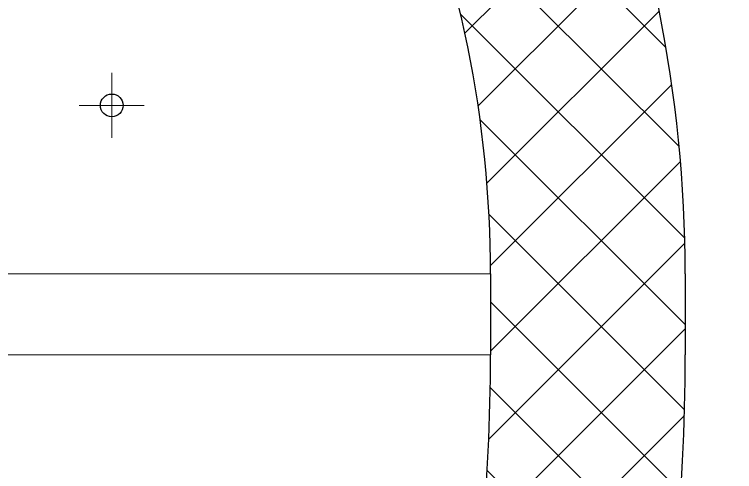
# Model space of a CAD drawing. Extents: x -180 to 858, y -94 to 522.
# Drawn here: x 333.26 to 355.45, y 177.16 to 191.28 of the extents above; entities that cross this region are included whole.
import ezdxf

# ---------------------------------------------------------------- set-up
doc = ezdxf.new("R2010")
doc.units = 0
doc.header["$LTSCALE"] = 7
doc.header["$MEASUREMENT"] = 0
doc.linetypes.add('CENTER2', pattern=[1.125, 0.75, -0.125, 0.125, -0.125])
doc.layers.get('0').update_dxf_attribs({"linetype": 'CONTINUOUS', "lineweight": 15})
for name, color, linetype, lineweight in [('1', 1, 'CENTER2', 15), ('3', 3, 'CONTINUOUS', 30), ('8', 250, 'CONTINUOUS', 15)]:
    doc.layers.add(name, color=color, linetype=linetype, lineweight=lineweight)
doc.styles.add('ITALICT', font='ITALICT.shx', dxfattribs={"width": 0.8, "height": 3})
doc.dimstyles.get("Standard").update_dxf_attribs({"dimtxt": 3, "dimasz": 3, "dimexe": 0.5, "dimexo": 0.5, "dimgap": 0.8, "dimtad": 1, "dimdsep": 46, "dimtxsty": 'ITALICT', "dimcen": 0.09, "dimazin": 2, "dimtfac": 1, "dimtmove": 0, "dimatfit": 3, "dimfxl": 1, "dimtolj": 1, "dimtzin": 0, "dimarcsym": 0})

msp = doc.modelspace()

# ---------------------------------------------------------------- hatches: boundary and pattern name
at = {"layer": '8'}
h = msp.add_hatch(dxfattribs=at)
h.set_pattern_fill('ANSI37', color=256, scale=15)
h.paths.add_polyline_path([(352.7875, 165.9892), (353.6076, 174.242, 0.0247662), (353.9311, 180.7683), (353.9311, 183.2683, 0.2007632), (341.5938, 212.7557, -0.1692406), (339.2115, 217.5979), (334.6943, 254.4683), (328.6495, 254.4683), (333.2561, 216.8683, 0.1692406), (337.3815, 208.4829, -0.2007632), (347.9311, 183.2683), (347.9311, 180.7683, -0.0247662), (347.637, 174.8353), (346.8169, 166.5825, 0.0216508), (346.4311, 159.6683), (345.3334, 71.5419, 0.0344623), (345.5664, 67.4179), (347.6957, 50.5186, -0.0313452), (347.9311, 46.7683), (347.9311, 42.7683, -0.0349642), (347.5495, 37.3183), (353.9311, 37.3183), (353.9311, 46.7683, 0.0313452), (353.6487, 51.2687), (351.5193, 68.168, -0.0344623), (351.3329, 71.4672), (352.4306, 159.5935, -0.0216508)])
h.paths.add_polyline_path([(366.2561, 254.4683), (340.7392, 254.4683), (345.167, 218.3275, 0.1692406), (345.8062, 217.0284, -0.2007632), (359.9311, 183.2683), (359.9311, 180.7683, -0.0247662), (359.5782, 173.6487), (358.7581, 165.3959, 0.0216508), (358.4301, 159.5188), (357.3325, 71.3924, 0.0344623), (357.4723, 68.918), (359.6016, 52.0188, -0.0313452), (359.9311, 46.7683), (359.9311, 37.3183), (366.2561, 37.3183)])
h.paths.add_polyline_path([(351.0771, 129.7419), (351.0771, 137.849), (347.3271, 137.849), (347.3271, 129.7419)], flags=24)
h.paths.add_polyline_path([(350.1727, 138.0666), (350.1727, 145.4083), (347.5477, 145.4083), (347.5477, 138.0666)], flags=24)
h.paths.add_polyline_path([(363.0726, 138.0666), (363.0726, 145.4083), (360.4476, 145.4083), (360.4476, 138.0666)], flags=24)
h.paths.add_polyline_path([(363.977, 129.7419), (363.977, 137.849), (360.227, 137.849), (360.227, 129.7419)], flags=24)

# ---------------------------------------------------------------- linework, layer by layer
at = {"layer": '1'}
for p, q in [((336.2561, 189.4683), (336.2561, 187.4683)), ((337.2561, 188.4683), (335.2561, 188.4683))]:
    msp.add_line(p, q, dxfattribs=at)
at = {"layer": '3'}
for p, q in [((347.9311, 183.2683), (347.9311, 180.7683)), ((353.9311, 183.2683), (353.9311, 180.7683))]:
    msp.add_line(p, q, dxfattribs=at)
msp.add_circle((336.2561, 188.4683), 0.35, dxfattribs=at)
for centre, radius, start, end in [((312.5233, 183.2683), 47.4078, 0, 45.40789), ((312.5233, 183.2683), 41.4078, 0, 45.40789), ((312.5233, 183.2683), 35.4078, 0, 45.40789), ((287.9311, 180.7683), 60, 354.325162, 0), ((287.9311, 180.7683), 66, 354.325162, 0)]:
    msp.add_arc(centre, radius, start, end, dxfattribs=at)
at = {"layer": '8'}
for p, q in [((313.2561, 183.2683), (347.9311, 183.2683)), ((313.2561, 180.7683), (347.9311, 180.7683))]:
    msp.add_line(p, q, dxfattribs=at)

# ---------------------------------------------------------------- leaders
msp.add_leader([(335.139, 197.7411), (301.6517, 178.0356)], dimstyle='Standard', override={"dimgap": 0.8, "dimtad": 0})

doc.saveas('drawing.dxf')
